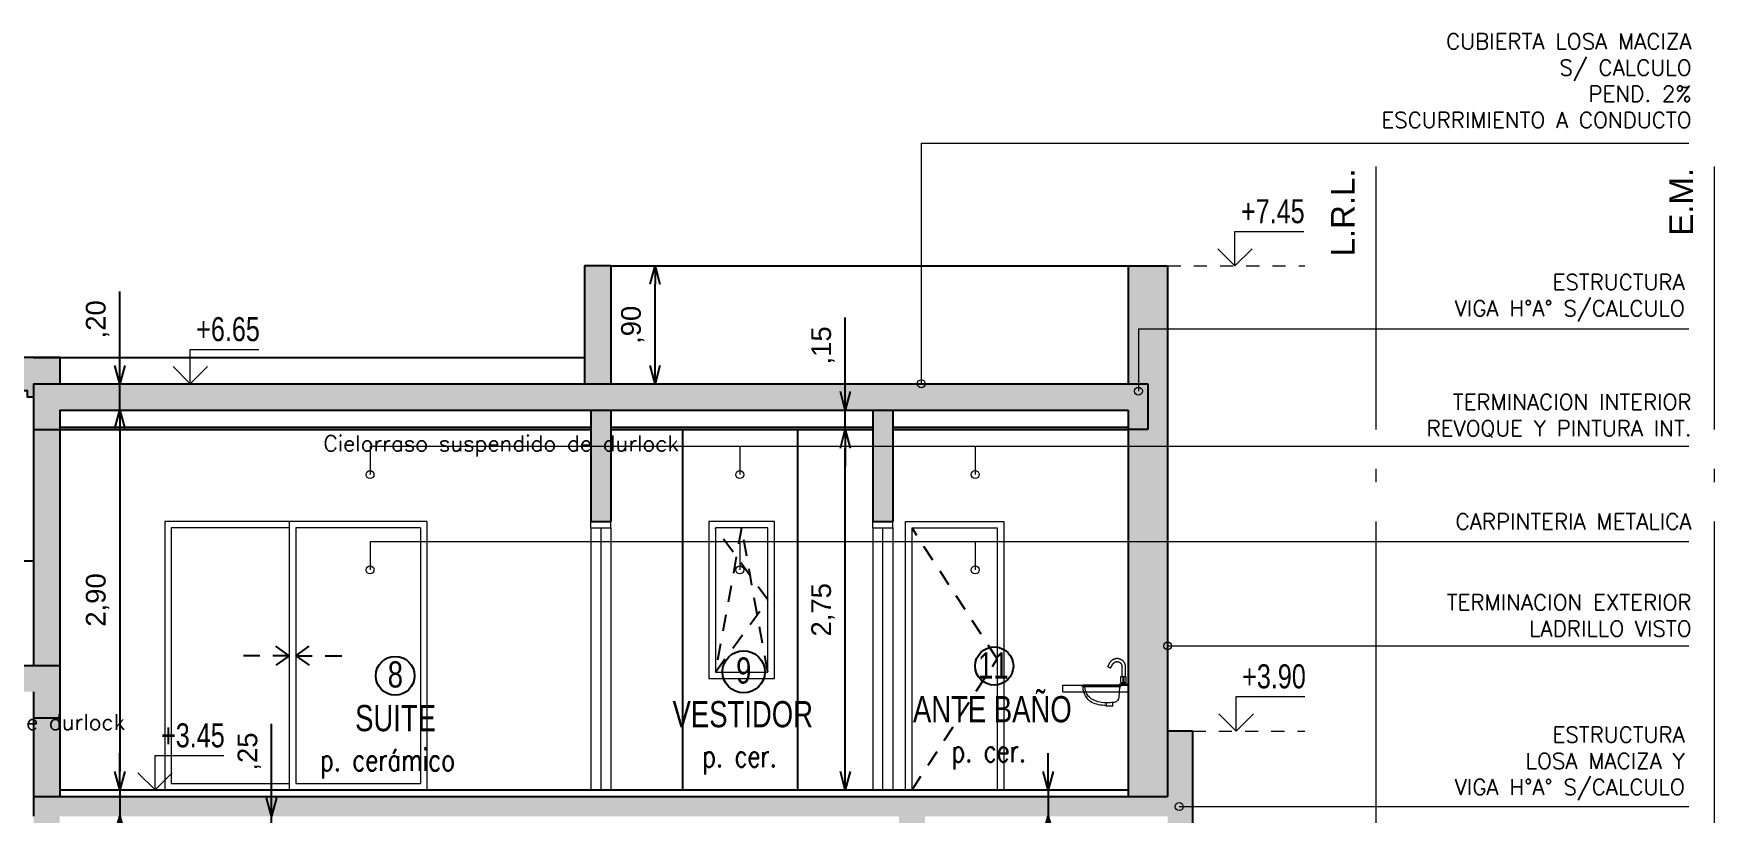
# Model space of a CAD drawing. Header units: millimetres. Extents: x 299 to 493, y -175 to -78.
# Drawn here: x 335.77 to 348.59, y -116.68 to -110.73 of the extents above; entities that cross this region are included whole.
import ezdxf

# ---------------------------------------------------------------- set-up
doc = ezdxf.new("R2010")
doc.units = ezdxf.units.MM
for name, pattern in [('ACAD_ISO04W100', [30, 24, -3, 0, -3]), ('ACAD_ISO07W100', [3, 0, -3]), ('HIDDEN2', [0.1875, 0.125, -0.0625])]:
    doc.linetypes.add(name, pattern=pattern)
for name, color, linetype, lineweight in [('0-CARPCORTE', 3, 'Continuous', 20), ('0-CARPVISTA', 20, 'Continuous', 15), ('0-COTAS', 11, 'Continuous', 15), ('0-EJES', 240, 'ACAD_ISO04W100', 20), ('0-EQUIPAMIENTO', 2, 'Continuous', 20)]:
    doc.layers.add(name, color=color, linetype=linetype, lineweight=lineweight)
for name, color, linetype in [('0-ESTRUCTURA', 94, 'Continuous'), ('0-FINITO', 253, 'Continuous'), ('0-MUROS', 251, 'Continuous'), ('0-PROYECTO', 10, 'Continuous'), ('0-TEXTO', 4, 'Continuous'), ('0-VISTA 2', 2, 'Continuous')]:
    doc.layers.add(name, color=color, linetype=linetype)
doc.styles.add('Arial', font='arial.ttf', dxfattribs={"height": 0.15})
doc.styles.add('DESLOC', font='arial.ttf', dxfattribs={"width": 0.75})
doc.styles.add('RomanS', font='romans.shx')
doc.styles.get("Standard").update_dxf_attribs({"font": 'arial.ttf'})
doc.dimstyles.new('CotaNº1', dxfattribs={"dimtxt": 0.15, "dimasz": 0.14, "dimexe": 0, "dimexo": 0.5, "dimgap": 0.08, "dimtad": 1, "dimzin": 4, "dimtxsty": 'Arial', "dimblk": 'OPEN30', "dimcen": 0.3, "dimse1": 1, "dimse2": 1, "dimaunit": 1, "dimazin": 0, "dimtfac": 1, "dimtmove": 0, "dimatfit": 2, "dimfxl": 1, "dimarcsym": 0})

# ---------------------------------------------------------------- blocks, each defined once
blk = doc.blocks.new('207-17 VL')
for p, q in [((381.879, 219.878), (381.878, 219.875)), ((381.878, 219.875), (381.878, 219.873)), ((381.878, 219.873), (381.878, 219.871)), ((381.878, 219.871), (381.878, 219.794)), ((381.88, 219.884), (381.879, 219.882)), ((381.879, 219.882), (381.879, 219.88)), ((381.879, 219.88), (381.879, 219.878)), ((381.881, 219.888), (381.88, 219.886)), ((381.88, 219.886), (381.88, 219.884)), ((381.882, 219.892), (381.881, 219.89)), ((381.881, 219.89), (381.881, 219.888)), ((381.883, 219.894), (381.882, 219.892)), ((381.884, 219.896), (381.883, 219.894)), ((381.885, 219.9), (381.884, 219.898)), ((381.884, 219.898), (381.884, 219.896)), ((381.886, 219.902), (381.885, 219.9)), ((381.888, 219.904), (381.886, 219.902)), ((381.889, 219.906), (381.888, 219.904)), ((381.89, 219.907), (381.889, 219.906)), ((381.891, 219.909), (381.89, 219.907)), ((381.893, 219.911), (381.891, 219.909)), ((381.894, 219.912), (381.893, 219.911)), ((381.896, 219.914), (381.894, 219.912)), ((381.897, 219.915), (381.896, 219.914)), ((381.899, 219.917), (381.897, 219.915)), ((381.9, 219.918), (381.899, 219.917)), ((381.902, 219.92), (381.9, 219.918)), ((381.904, 219.921), (381.902, 219.92)), ((381.904, 219.876), (381.903, 219.875)), ((381.903, 219.875), (381.903, 219.874)), ((381.903, 219.874), (381.903, 219.872)), ((381.903, 219.872), (381.903, 219.871)), ((381.903, 219.871), (381.903, 219.794)), ((381.905, 219.922), (381.904, 219.921)), ((381.905, 219.881), (381.904, 219.88)), ((381.904, 219.88), (381.904, 219.879)), ((381.904, 219.879), (381.904, 219.878)), ((381.904, 219.878), (381.904, 219.876)), ((381.907, 219.923), (381.905, 219.922)), ((381.906, 219.885), (381.905, 219.884)), ((381.905, 219.884), (381.905, 219.882)), ((381.905, 219.882), (381.905, 219.881)), ((381.907, 219.887), (381.906, 219.886)), ((381.906, 219.886), (381.906, 219.885)), ((381.909, 219.924), (381.907, 219.923)), ((381.908, 219.888), (381.907, 219.887)), ((381.909, 219.891), (381.908, 219.889)), ((381.908, 219.889), (381.908, 219.888)), ((381.911, 219.925), (381.909, 219.924)), ((381.909, 219.892), (381.909, 219.891)), ((381.911, 219.894), (381.91, 219.893)), ((381.91, 219.893), (381.909, 219.892)), ((381.913, 219.926), (381.911, 219.925)), ((381.912, 219.895), (381.911, 219.894)), ((381.913, 219.896), (381.912, 219.895)), ((381.915, 219.927), (381.913, 219.926)), ((381.914, 219.897), (381.913, 219.896)), ((381.915, 219.898), (381.914, 219.897)), ((381.914, 219.897), (381.914, 219.897)), ((381.917, 219.928), (381.915, 219.927)), ((381.916, 219.899), (381.915, 219.898)), ((381.917, 219.9), (381.916, 219.899)), ((381.919, 219.929), (381.917, 219.928)), ((381.918, 219.901), (381.917, 219.9)), ((381.919, 219.901), (381.918, 219.901)), ((381.921, 219.93), (381.919, 219.929)), ((381.92, 219.902), (381.919, 219.901)), ((381.922, 219.903), (381.92, 219.902)), ((381.923, 219.93), (381.921, 219.93)), ((381.923, 219.903), (381.922, 219.903)), ((381.925, 219.931), (381.923, 219.93)), ((381.924, 219.904), (381.923, 219.903)), ((381.925, 219.905), (381.924, 219.904)), ((381.927, 219.931), (381.925, 219.931)), ((381.926, 219.905), (381.925, 219.905)), ((381.927, 219.905), (381.926, 219.905)), ((381.929, 219.932), (381.927, 219.931)), ((381.928, 219.906), (381.927, 219.905)), ((381.93, 219.906), (381.928, 219.906)), ((381.931, 219.932), (381.929, 219.932)), ((381.931, 219.907), (381.93, 219.906)), ((381.933, 219.932), (381.931, 219.932)), ((381.932, 219.907), (381.931, 219.907)), ((381.933, 219.907), (381.932, 219.907)), ((381.935, 219.933), (381.933, 219.932)), ((381.935, 219.907), (381.933, 219.907)), ((381.938, 219.933), (381.935, 219.933)), ((381.936, 219.907), (381.935, 219.907)), ((381.937, 219.908), (381.936, 219.907)), ((381.938, 219.908), (381.937, 219.908)), ((381.94, 219.933), (381.938, 219.933)), ((381.94, 219.908), (381.938, 219.908)), ((381.942, 219.933), (381.94, 219.933)), ((381.941, 219.908), (381.94, 219.908)), ((381.942, 219.908), (381.941, 219.908)), ((381.944, 219.933), (381.942, 219.933)), ((381.944, 219.907), (381.942, 219.908)), ((381.946, 219.932), (381.944, 219.933)), ((381.945, 219.907), (381.944, 219.907)), ((381.946, 219.907), (381.945, 219.907)), ((381.948, 219.932), (381.946, 219.932)), ((381.947, 219.907), (381.946, 219.907)), ((381.949, 219.907), (381.947, 219.907)), ((381.95, 219.932), (381.948, 219.932)), ((381.95, 219.906), (381.949, 219.907)), ((381.953, 219.931), (381.95, 219.932)), ((381.951, 219.906), (381.95, 219.906)), ((381.952, 219.905), (381.951, 219.906)), ((381.953, 219.905), (381.952, 219.905)), ((381.955, 219.931), (381.953, 219.931)), ((381.955, 219.905), (381.953, 219.905)), ((381.957, 219.93), (381.955, 219.931)), ((381.956, 219.904), (381.955, 219.905)), ((381.957, 219.903), (381.956, 219.904)), ((381.959, 219.93), (381.957, 219.93)), ((381.958, 219.903), (381.957, 219.903)), ((381.959, 219.902), (381.958, 219.903)), ((381.961, 219.929), (381.959, 219.93)), ((381.96, 219.901), (381.959, 219.902)), ((381.961, 219.901), (381.96, 219.901)), ((381.963, 219.928), (381.961, 219.929)), ((381.962, 219.9), (381.961, 219.901)), ((381.963, 219.899), (381.962, 219.9)), ((381.965, 219.927), (381.963, 219.928)), ((381.964, 219.898), (381.963, 219.899)), ((381.965, 219.897), (381.964, 219.898)), ((381.967, 219.926), (381.965, 219.927)), ((381.966, 219.897), (381.965, 219.897)), ((381.967, 219.896), (381.966, 219.897)), ((381.969, 219.926), (381.967, 219.926)), ((381.968, 219.895), (381.967, 219.896)), ((381.969, 219.894), (381.968, 219.895)), ((381.97, 219.924), (381.969, 219.926)), ((381.969, 219.893), (381.969, 219.894)), ((381.97, 219.892), (381.969, 219.893)), ((381.972, 219.923), (381.97, 219.924)), ((381.971, 219.891), (381.97, 219.892)), ((381.971, 219.889), (381.971, 219.891)), ((381.972, 219.888), (381.971, 219.889)), ((381.974, 219.922), (381.972, 219.923)), ((381.989, 219.857), (381.972, 219.888)), ((381.976, 219.921), (381.974, 219.922)), ((381.978, 219.92), (381.976, 219.921)), ((381.979, 219.918), (381.978, 219.92)), ((381.981, 219.917), (381.979, 219.918)), ((381.982, 219.915), (381.981, 219.917)), ((381.984, 219.914), (381.982, 219.915)), ((381.985, 219.912), (381.984, 219.914)), ((381.987, 219.911), (381.985, 219.912)), ((381.988, 219.909), (381.987, 219.911)), ((381.989, 219.907), (381.988, 219.909)), ((381.991, 219.906), (381.989, 219.907)), ((381.992, 219.904), (381.991, 219.906)), ((381.993, 219.902), (381.992, 219.904)), ((381.994, 219.9), (381.993, 219.902)), ((382.011, 219.868), (381.994, 219.9)), ((382, 219.862), (382.011, 219.868)), ((381.863, 219.737), (381.863, 219.737)), ((381.863, 219.737), (381.863, 219.728)), ((381.864, 219.737), (381.863, 219.737)), ((381.863, 219.737), (381.863, 219.737)), ((381.863, 219.737), (381.863, 219.737)), ((381.863, 219.737), (381.863, 219.737)), ((381.863, 219.737), (381.863, 219.737)), ((381.863, 219.737), (381.863, 219.737)), ((381.863, 219.737), (381.863, 219.737)), ((381.863, 219.737), (381.863, 219.737)), ((381.863, 219.737), (381.863, 219.737)), ((381.863, 219.737), (381.863, 219.737)), ((381.863, 219.737), (381.863, 219.737)), ((381.863, 219.737), (381.863, 219.737)), ((381.863, 219.737), (381.863, 219.737)), ((381.863, 219.737), (381.863, 219.737)), ((381.863, 219.737), (381.863, 219.737)), ((381.863, 219.737), (381.863, 219.737)), ((381.863, 219.737), (381.863, 219.737)), ((381.863, 219.737), (381.863, 219.737)), ((381.863, 219.737), (381.863, 219.737)), ((381.863, 219.737), (381.863, 219.737)), ((381.863, 219.737), (381.863, 219.737)), ((381.863, 219.737), (381.863, 219.737)), ((381.863, 219.737), (381.863, 219.737)), ((381.863, 219.737), (381.863, 219.737)), ((381.863, 219.737), (381.863, 219.728)), ((381.863, 219.737), (381.863, 219.737)), ((381.891, 219.737), (381.863, 219.737)), ((381.864, 219.737), (381.864, 219.737)), ((381.864, 219.737), (381.864, 219.737)), ((381.864, 219.737), (381.864, 219.737)), ((381.864, 219.737), (381.864, 219.737)), ((381.864, 219.737), (381.864, 219.737)), ((381.864, 219.737), (381.864, 219.737)), ((381.864, 219.737), (381.864, 219.737)), ((381.864, 219.737), (381.864, 219.737)), ((381.864, 219.737), (381.864, 219.737)), ((381.864, 219.737), (381.864, 219.737)), ((381.864, 219.737), (381.864, 219.737)), ((381.864, 219.737), (381.864, 219.737)), ((381.864, 219.737), (381.864, 219.737)), ((381.864, 219.737), (381.864, 219.737)), ((381.864, 219.737), (381.864, 219.737)), ((381.864, 219.737), (381.864, 219.737)), ((381.864, 219.737), (381.864, 219.737)), ((381.864, 219.737), (381.864, 219.737)), ((381.864, 219.737), (381.864, 219.737)), ((381.864, 219.737), (381.864, 219.737)), ((381.864, 219.737), (381.864, 219.737)), ((381.891, 219.737), (381.864, 219.737)), ((381.872, 219.794), (381.872, 219.794)), ((381.872, 219.794), (381.872, 219.794)), ((381.872, 219.794), (381.872, 219.794)), ((381.872, 219.794), (381.872, 219.794)), ((381.872, 219.794), (381.872, 219.794)), ((381.872, 219.794), (381.872, 219.794)), ((381.872, 219.794), (381.872, 219.794)), ((381.872, 219.794), (381.872, 219.794)), ((381.872, 219.794), (381.872, 219.794)), ((381.872, 219.794), (381.872, 219.794)), ((381.872, 219.794), (381.872, 219.794)), ((381.872, 219.794), (381.872, 219.794)), ((381.872, 219.794), (381.872, 219.794)), ((381.872, 219.794), (381.872, 219.794)), ((381.872, 219.794), (381.872, 219.794)), ((381.872, 219.794), (381.872, 219.794)), ((381.872, 219.794), (381.872, 219.794)), ((381.872, 219.794), (381.872, 219.794)), ((381.872, 219.794), (381.872, 219.794)), ((381.872, 219.794), (381.872, 219.794)), ((381.872, 219.794), (381.872, 219.794)), ((381.872, 219.794), (381.872, 219.794)), ((381.872, 219.794), (381.872, 219.794)), ((381.872, 219.794), (381.872, 219.794)), ((381.872, 219.794), (381.872, 219.794)), ((381.872, 219.794), (381.872, 219.794)), ((381.872, 219.794), (381.872, 219.794)), ((381.872, 219.794), (381.872, 219.794)), ((381.872, 219.794), (381.872, 219.794)), ((381.872, 219.794), (381.872, 219.794)), ((381.872, 219.794), (381.872, 219.794)), ((381.872, 219.794), (381.872, 219.794)), ((381.872, 219.794), (381.872, 219.794)), ((381.872, 219.794), (381.872, 219.794)), ((381.872, 219.794), (381.872, 219.794)), ((381.872, 219.794), (381.872, 219.794)), ((381.872, 219.794), (381.872, 219.794)), ((381.872, 219.794), (381.872, 219.794)), ((381.872, 219.794), (381.872, 219.794)), ((381.872, 219.794), (381.872, 219.793)), ((381.891, 219.794), (381.872, 219.794)), ((381.872, 219.793), (381.872, 219.748)), ((381.872, 219.793), (381.872, 219.793)), ((381.872, 219.793), (381.872, 219.793)), ((381.872, 219.793), (381.872, 219.793)), ((381.872, 219.793), (381.872, 219.793)), ((381.872, 219.793), (381.872, 219.793)), ((381.891, 219.793), (381.872, 219.793)), ((381.888, 219.748), (381.872, 219.748)), ((381.876, 219.748), (381.876, 219.738)), ((381.876, 219.738), (381.876, 219.738)), ((381.876, 219.738), (381.876, 219.738)), ((381.876, 219.738), (381.876, 219.738)), ((381.876, 219.738), (381.876, 219.738)), ((381.876, 219.738), (381.876, 219.738)), ((381.876, 219.738), (381.876, 219.738)), ((381.876, 219.738), (381.876, 219.738)), ((381.876, 219.738), (381.876, 219.738)), ((381.876, 219.738), (381.876, 219.738)), ((381.876, 219.738), (381.876, 219.738)), ((381.876, 219.738), (381.876, 219.738)), ((381.876, 219.738), (381.876, 219.738)), ((381.876, 219.738), (381.876, 219.738)), ((381.876, 219.738), (381.876, 219.738)), ((381.876, 219.738), (381.876, 219.738)), ((381.876, 219.738), (381.876, 219.738)), ((381.876, 219.738), (381.876, 219.738)), ((381.876, 219.738), (381.876, 219.738)), ((381.876, 219.738), (381.876, 219.738)), ((381.876, 219.738), (381.876, 219.738)), ((381.876, 219.738), (381.876, 219.738)), ((381.876, 219.738), (381.876, 219.738)), ((381.876, 219.738), (381.876, 219.738)), ((381.876, 219.738), (381.876, 219.738)), ((381.876, 219.738), (381.876, 219.738)), ((381.876, 219.738), (381.876, 219.738)), ((381.876, 219.738), (381.876, 219.738)), ((381.876, 219.738), (381.876, 219.738)), ((381.876, 219.738), (381.876, 219.737)), ((381.876, 219.738), (381.891, 219.738)), ((381.876, 219.737), (381.876, 219.737)), ((381.876, 219.737), (381.876, 219.737)), ((381.876, 219.737), (381.876, 219.737)), ((381.876, 219.737), (381.876, 219.737)), ((381.876, 219.737), (381.876, 219.737)), ((381.876, 219.737), (381.876, 219.737)), ((381.876, 219.737), (381.876, 219.737)), ((381.876, 219.737), (381.876, 219.737)), ((381.876, 219.737), (381.876, 219.737)), ((381.876, 219.737), (381.876, 219.737)), ((381.876, 219.737), (381.876, 219.737)), ((381.876, 219.737), (381.876, 219.737)), ((381.876, 219.737), (381.876, 219.737)), ((381.876, 219.737), (381.876, 219.737)), ((381.876, 219.737), (381.876, 219.737)), ((381.889, 219.792), (381.888, 219.792)), ((381.888, 219.792), (381.888, 219.748)), ((381.889, 219.748), (381.888, 219.748)), ((381.889, 219.748), (381.889, 219.792)), ((381.889, 219.748), (381.889, 219.792)), ((381.889, 219.792), (381.889, 219.792)), ((381.892, 219.792), (381.889, 219.792)), ((381.889, 219.748), (381.889, 219.748)), ((381.892, 219.748), (381.889, 219.748)), ((381.909, 219.794), (381.891, 219.794)), ((381.91, 219.793), (381.891, 219.793)), ((381.891, 219.738), (381.905, 219.738)), ((381.918, 219.737), (381.891, 219.737)), ((381.918, 219.737), (381.891, 219.737)), ((381.892, 219.792), (381.893, 219.792)), ((381.892, 219.748), (381.892, 219.792)), ((381.893, 219.748), (381.892, 219.748)), ((381.893, 219.748), (381.893, 219.792)), ((381.894, 219.792), (381.893, 219.792)), ((381.894, 219.748), (381.893, 219.748)), ((381.894, 219.748), (381.894, 219.792)), ((381.91, 219.748), (381.894, 219.748)), ((381.905, 219.738), (381.905, 219.748)), ((381.906, 219.738), (381.905, 219.738)), ((381.905, 219.738), (381.905, 219.738)), ((381.905, 219.738), (381.905, 219.738)), ((381.905, 219.738), (381.905, 219.738)), ((381.905, 219.738), (381.905, 219.738)), ((381.905, 219.738), (381.905, 219.738)), ((381.905, 219.738), (381.905, 219.738)), ((381.905, 219.738), (381.905, 219.738)), ((381.905, 219.738), (381.905, 219.738)), ((381.905, 219.738), (381.905, 219.738)), ((381.905, 219.738), (381.905, 219.738)), ((381.905, 219.738), (381.905, 219.738)), ((381.905, 219.738), (381.905, 219.738)), ((381.905, 219.738), (381.905, 219.738)), ((381.905, 219.738), (381.905, 219.738)), ((381.905, 219.738), (381.905, 219.738)), ((381.905, 219.738), (381.905, 219.738)), ((381.906, 219.737), (381.906, 219.738)), ((381.906, 219.738), (381.906, 219.738)), ((381.906, 219.738), (381.906, 219.738)), ((381.906, 219.738), (381.906, 219.738)), ((381.906, 219.738), (381.906, 219.738)), ((381.906, 219.738), (381.906, 219.738)), ((381.906, 219.738), (381.906, 219.738)), ((381.906, 219.738), (381.906, 219.738)), ((381.906, 219.738), (381.906, 219.738)), ((381.906, 219.738), (381.906, 219.738)), ((381.906, 219.738), (381.906, 219.738)), ((381.906, 219.738), (381.906, 219.738)), ((381.906, 219.737), (381.906, 219.737)), ((381.906, 219.737), (381.906, 219.737)), ((381.906, 219.737), (381.906, 219.737)), ((381.906, 219.737), (381.906, 219.737)), ((381.906, 219.737), (381.906, 219.737)), ((381.906, 219.737), (381.906, 219.737)), ((381.906, 219.737), (381.906, 219.737)), ((381.906, 219.737), (381.906, 219.737)), ((381.906, 219.737), (381.906, 219.737)), ((381.906, 219.737), (381.906, 219.737)), ((381.906, 219.737), (381.906, 219.737)), ((381.906, 219.737), (381.906, 219.737)), ((381.906, 219.737), (381.906, 219.737)), ((381.906, 219.737), (381.906, 219.737)), ((381.906, 219.737), (381.906, 219.737)), ((381.91, 219.794), (381.909, 219.794)), ((381.909, 219.794), (381.909, 219.794)), ((381.909, 219.794), (381.909, 219.794)), ((381.909, 219.794), (381.909, 219.794)), ((381.909, 219.794), (381.909, 219.794)), ((381.909, 219.794), (381.909, 219.794)), ((381.909, 219.794), (381.909, 219.794)), ((381.909, 219.794), (381.909, 219.794)), ((381.909, 219.794), (381.909, 219.794)), ((381.909, 219.794), (381.909, 219.794)), ((381.909, 219.794), (381.909, 219.794)), ((381.909, 219.794), (381.909, 219.794)), ((381.909, 219.794), (381.909, 219.794)), ((381.909, 219.794), (381.909, 219.794)), ((381.909, 219.794), (381.909, 219.794)), ((381.91, 219.793), (381.91, 219.794)), ((381.91, 219.794), (381.91, 219.794)), ((381.91, 219.794), (381.91, 219.794)), ((381.91, 219.794), (381.91, 219.794)), ((381.91, 219.794), (381.91, 219.794)), ((381.91, 219.794), (381.91, 219.794)), ((381.91, 219.794), (381.91, 219.794)), ((381.91, 219.794), (381.91, 219.794)), ((381.91, 219.794), (381.91, 219.794)), ((381.91, 219.794), (381.91, 219.794)), ((381.91, 219.794), (381.91, 219.794)), ((381.91, 219.794), (381.91, 219.794)), ((381.91, 219.794), (381.91, 219.794)), ((381.91, 219.794), (381.91, 219.794)), ((381.91, 219.794), (381.91, 219.794)), ((381.91, 219.794), (381.91, 219.794)), ((381.91, 219.794), (381.91, 219.794)), ((381.91, 219.794), (381.91, 219.794)), ((381.91, 219.794), (381.91, 219.794)), ((381.91, 219.794), (381.91, 219.794)), ((381.91, 219.794), (381.91, 219.794)), ((381.91, 219.794), (381.91, 219.794)), ((381.91, 219.794), (381.91, 219.794)), ((381.91, 219.794), (381.91, 219.794)), ((381.91, 219.794), (381.91, 219.794)), ((381.91, 219.748), (381.91, 219.793)), ((381.91, 219.793), (381.91, 219.793)), ((381.91, 219.793), (381.91, 219.793)), ((381.91, 219.793), (381.91, 219.793)), ((381.91, 219.793), (381.91, 219.793)), ((381.91, 219.793), (381.91, 219.793)), ((381.918, 219.728), (381.918, 219.737)), ((381.918, 219.737), (381.918, 219.737)), ((381.918, 219.728), (381.918, 219.737)), ((381.918, 219.737), (381.918, 219.737)), ((381.918, 219.737), (381.918, 219.737)), ((381.918, 219.737), (381.918, 219.737)), ((381.918, 219.737), (381.918, 219.737)), ((381.918, 219.737), (381.918, 219.737)), ((381.918, 219.737), (381.918, 219.737)), ((381.918, 219.737), (381.918, 219.737)), ((381.918, 219.737), (381.918, 219.737)), ((381.918, 219.737), (381.918, 219.737)), ((381.918, 219.737), (381.918, 219.737)), ((381.918, 219.737), (381.918, 219.737)), ((381.918, 219.737), (381.918, 219.737)), ((381.918, 219.737), (381.918, 219.737)), ((381.918, 219.737), (381.918, 219.737)), ((381.918, 219.737), (381.918, 219.737)), ((381.918, 219.737), (381.918, 219.737)), ((381.918, 219.737), (381.918, 219.737)), ((381.918, 219.737), (381.918, 219.737)), ((381.918, 219.737), (381.918, 219.737)), ((381.918, 219.737), (381.918, 219.737)), ((381.918, 219.737), (381.918, 219.737)), ((381.918, 219.737), (381.918, 219.737)), ((381.918, 219.737), (381.918, 219.737)), ((381.918, 219.737), (381.918, 219.737)), ((381.918, 219.737), (381.918, 219.737)), ((381.918, 219.737), (381.918, 219.737)), ((381.918, 219.737), (381.918, 219.737)), ((381.918, 219.737), (381.918, 219.737)), ((381.918, 219.737), (381.918, 219.737)), ((381.918, 219.737), (381.918, 219.737)), ((381.918, 219.737), (381.918, 219.737)), ((381.918, 219.737), (381.918, 219.737)), ((381.918, 219.737), (381.918, 219.737)), ((381.918, 219.737), (381.918, 219.737)), ((381.918, 219.737), (381.918, 219.737)), ((381.918, 219.737), (381.918, 219.737)), ((381.918, 219.737), (381.918, 219.737)), ((381.918, 219.737), (381.918, 219.737)), ((381.918, 219.737), (381.918, 219.737)), ((381.918, 219.737), (381.918, 219.737)), ((381.918, 219.737), (381.918, 219.737)), ((381.918, 219.737), (381.918, 219.737)), ((381.918, 219.737), (381.918, 219.737)), ((381.918, 219.737), (381.918, 219.737)), ((381.918, 219.737), (381.918, 219.737)), ((381.918, 219.737), (381.918, 219.737)), ((381.989, 219.857), (382, 219.862)), ((381.863, 219.728), (381.891, 219.728)), ((381.891, 219.728), (381.918, 219.728))]:
    blk.add_line(p, q)
blk = doc.blocks.new('VL')
for p, q in [((4873.91, 2083.881), (4873.91, 2083.892)), ((4873.911, 2083.88), (4873.919, 2083.88)), ((4873.913, 2083.895), (4874.242, 2083.895)), ((4873.919, 2083.88), (4874.243, 2083.88)), ((4873.922, 2083.878), (4873.927, 2083.79)), ((4874.243, 2083.88), (4874.244, 2083.88)), ((4874.245, 2083.881), (4874.245, 2083.892)), ((4873.978, 2083.711), (4873.978, 2083.739)), ((4873.979, 2083.71), (4874.037, 2083.71)), ((4874.038, 2083.738), (4874.038, 2083.717)), ((4874.038, 2083.711), (4874.038, 2083.711))]:
    blk.add_line(p, q)
for centre, radius, start, end in [((4873.913, 2083.892), 0.003, 90, 180), ((4873.911, 2083.881), 0.001, 180, 270), ((4873.919, 2083.877), 0.003, 2.8398, 90), ((4874.097, 2083.88), 0.127, 295.5064, 0), ((4874.081, 2083.88), 0.159, 300.6915, 358.9371), ((4874.243, 2083.877), 0.003, 90, 178.9371), ((4874.242, 2083.892), 0.003, 0, 90), ((4874.244, 2083.881), 0.001, 270, 0), ((4873.976, 2083.793), 0.05, 182.8398, 259.1415), ((4874.004, 2083.935), 0.194, 259.1415, 261.6651), ((4873.975, 2083.739), 0.003, 0, 81.6651), ((4874.004, 2083.935), 0.194, 261.6651, 269.0238), ((4873.979, 2083.711), 0.001, 180, 270), ((4874.01, 2083.966), 0.226, 267.5619, 272.0185), ((4874.02, 2084.579), 0.839, 269.8395, 272.6151), ((4874.037, 2083.711), 0.001, 270, 0), ((4874.043, 2083.711), 0.005, 90.9641, 180), ((4874.038, 2084.008), 0.292, 270.9641, 295.177), ((4874.038, 2084.008), 0.268, 274.3859, 295.177)]:
    blk.add_arc(centre, radius, start, end)
blk = doc.blocks.new('nivel vista')
for p in [(26282.2656, 31333.5141), (26282.4656, 31333.5141)]:
    blk.add_line(p, (26282.3656, 31333.4141))
blk.add_lwpolyline([(26282.3656, 31333.4141), (26282.3656, 31333.6141), (26282.7656, 31333.6141)])
blk = doc.blocks.new('_Open30')
at = {"color": 0, "linetype": 'ByBlock', "lineweight": -2}
for p, q in [((-1, 0.268), (0, 0)), ((0, 0), (-1, -0.268)), ((0, 0), (-1, 0))]:
    blk.add_line(p, q, dxfattribs=at)
blk = doc.blocks.new('*D331')
at = {"layer": '0-COTAS', "color": 0, "lineweight": -2, "transparency": 16777216}
for p, q in [((336.425, -113.258), (336.425, -112.694)), ((336.425, -113.598), (336.425, -113.398)), ((336.425, -113.738), (336.425, -113.878))]:
    blk.add_line(p, q, dxfattribs=at)
at = {"layer": 'Defpoints', "color": 0, "transparency": 16777216}
for p in [(335.967, -113.398), (336.425, -113.398), (335.967, -113.598)]:
    blk.add_point(p, dxfattribs=at)
at = {"layer": '0-COTAS', "color": 0, "lineweight": -2, "transparency": 16777216, "xscale": 0.14, "yscale": 0.14, "zscale": 0.14}
for p, rotation in [((336.425, -113.398), 270), ((336.425, -113.598), 90)]:
    blk.add_blockref('_Open30', p, dxfattribs=dict(at, rotation=rotation))
at = {"layer": '0-COTAS', "color": 0, "transparency": 16777216, "insert": (336.255, -112.906), "char_height": 0.15, "attachment_point": 5, "rotation": 90, "style": 'Arial'}
blk.add_mtext(',20', dxfattribs=at)
blk = doc.blocks.new('*D332')
at = {"layer": '0-COTAS', "color": 0, "lineweight": -2, "transparency": 16777216}
blk.add_line((336.425, -113.738), (336.425, -116.358), dxfattribs=at)
at = {"layer": 'Defpoints', "color": 0, "transparency": 16777216}
for p in [(335.967, -113.598), (335.967, -116.498), (336.425, -116.498)]:
    blk.add_point(p, dxfattribs=at)
at = {"layer": '0-COTAS', "color": 0, "lineweight": -2, "transparency": 16777216, "xscale": 0.14, "yscale": 0.14, "zscale": 0.14}
for p, rotation in [((336.425, -113.598), 90), ((336.425, -116.498), 270)]:
    blk.add_blockref('_Open30', p, dxfattribs=dict(at, rotation=rotation))
at = {"layer": '0-COTAS', "color": 0, "transparency": 16777216, "insert": (336.255, -115.048), "char_height": 0.15, "attachment_point": 5, "rotation": 90, "style": 'Arial'}
blk.add_mtext('2,90', dxfattribs=at)
blk = doc.blocks.new('*D333')
at = {"layer": '0-COTAS', "color": 0, "lineweight": -2, "transparency": 16777216}
for p, q in [((336.425, -116.358), (336.425, -116.218)), ((336.425, -116.498), (336.425, -116.698)), ((336.425, -116.838), (336.425, -117.402))]:
    blk.add_line(p, q, dxfattribs=at)
at = {"layer": 'Defpoints', "color": 0, "transparency": 16777216}
for p in [(335.967, -116.498), (335.967, -116.698), (336.425, -116.698)]:
    blk.add_point(p, dxfattribs=at)
at = {"layer": '0-COTAS', "color": 0, "lineweight": -2, "transparency": 16777216, "xscale": 0.14, "yscale": 0.14, "zscale": 0.14}
for p, rotation in [((336.425, -116.498), 270), ((336.425, -116.698), 90)]:
    blk.add_blockref('_Open30', p, dxfattribs=dict(at, rotation=rotation))
at = {"layer": '0-COTAS', "color": 0, "transparency": 16777216, "insert": (336.255, -117.19), "char_height": 0.15, "attachment_point": 5, "rotation": 90, "style": 'Arial'}
blk.add_mtext(',20', dxfattribs=at)
blk = doc.blocks.new('*D192')
at = {"layer": '0-COTAS', "color": 0, "lineweight": -2, "transparency": 16777216}
for p, q in [((343.506, -116.358), (343.506, -116.218)), ((343.506, -116.498), (343.506, -116.698)), ((343.506, -116.838), (343.506, -117.402))]:
    blk.add_line(p, q, dxfattribs=at)
at = {"layer": 'Defpoints', "color": 0, "transparency": 16777216}
for p in [(343.081, -116.498), (343.081, -116.698), (343.506, -116.698)]:
    blk.add_point(p, dxfattribs=at)
at = {"layer": '0-COTAS', "color": 0, "lineweight": -2, "transparency": 16777216, "xscale": 0.14, "yscale": 0.14, "zscale": 0.14}
for p, rotation in [((343.506, -116.498), 270), ((343.506, -116.698), 90)]:
    blk.add_blockref('_Open30', p, dxfattribs=dict(at, rotation=rotation))
at = {"layer": '0-COTAS', "color": 0, "transparency": 16777216, "insert": (343.336, -117.19), "char_height": 0.15, "attachment_point": 5, "rotation": 90, "style": 'Arial'}
blk.add_mtext(',20', dxfattribs=at)
blk = doc.blocks.new('*D374')
at = {"layer": '0-COTAS', "color": 0, "lineweight": -2, "transparency": 16777216}
blk.add_line((340.507, -113.258), (340.507, -112.638), dxfattribs=at)
at = {"layer": 'Defpoints', "color": 0, "transparency": 16777216}
for p in [(340.17, -112.498), (340.507, -112.498), (340.17, -113.398)]:
    blk.add_point(p, dxfattribs=at)
at = {"layer": '0-COTAS', "color": 0, "lineweight": -2, "transparency": 16777216, "xscale": 0.14, "yscale": 0.14, "zscale": 0.14}
for p, rotation in [((340.507, -112.498), 90), ((340.507, -113.398), 270)]:
    blk.add_blockref('_Open30', p, dxfattribs=dict(at, rotation=rotation))
at = {"layer": '0-COTAS', "color": 0, "transparency": 16777216, "insert": (340.337, -112.948), "char_height": 0.15, "attachment_point": 5, "rotation": 90, "style": 'Arial'}
blk.add_mtext(',90', dxfattribs=at)
blk = doc.blocks.new('*D211')
at = {"layer": '0-COTAS', "color": 0, "lineweight": -2, "transparency": 16777216}
blk.add_line((341.958, -116.358), (341.958, -113.888), dxfattribs=at)
at = {"layer": 'Defpoints', "color": 0, "transparency": 16777216}
for p in [(341.958, -113.748), (342.49, -113.748), (342.49, -116.498)]:
    blk.add_point(p, dxfattribs=at)
at = {"layer": '0-COTAS', "color": 0, "lineweight": -2, "transparency": 16777216, "xscale": 0.14, "yscale": 0.14, "zscale": 0.14}
for p, rotation in [((341.958, -113.748), 90), ((341.958, -116.498), 270)]:
    blk.add_blockref('_Open30', p, dxfattribs=dict(at, rotation=rotation))
at = {"layer": '0-COTAS', "color": 0, "transparency": 16777216, "insert": (341.788, -115.123), "char_height": 0.15, "attachment_point": 5, "rotation": 90, "style": 'Arial'}
blk.add_mtext('2,75', dxfattribs=at)
blk = doc.blocks.new('*D212')
at = {"layer": '0-COTAS', "color": 0, "lineweight": -2, "transparency": 16777216}
for p, q in [((341.958, -113.458), (341.958, -112.892)), ((341.958, -113.748), (341.958, -113.598)), ((341.958, -113.888), (341.958, -114.028))]:
    blk.add_line(p, q, dxfattribs=at)
at = {"layer": 'Defpoints', "color": 0, "transparency": 16777216}
for p in [(341.958, -113.598), (341.958, -113.598), (341.958, -113.748)]:
    blk.add_point(p, dxfattribs=at)
at = {"layer": '0-COTAS', "color": 0, "lineweight": -2, "transparency": 16777216, "xscale": 0.14, "yscale": 0.14, "zscale": 0.14}
for p, rotation in [((341.958, -113.598), 270), ((341.958, -113.748), 90)]:
    blk.add_blockref('_Open30', p, dxfattribs=dict(at, rotation=rotation))
at = {"layer": '0-COTAS', "color": 0, "transparency": 16777216, "insert": (341.788, -113.105), "char_height": 0.15, "attachment_point": 5, "rotation": 90, "style": 'Arial'}
blk.add_mtext(',15', dxfattribs=at)
blk = doc.blocks.new('*D215')
at = {"layer": '0-COTAS', "color": 0, "lineweight": -2, "transparency": 16777216}
for p, q in [((337.582, -116.558), (337.582, -115.992)), ((337.582, -116.948), (337.582, -116.698)), ((337.582, -117.088), (337.582, -117.228))]:
    blk.add_line(p, q, dxfattribs=at)
at = {"layer": 'Defpoints', "color": 0, "transparency": 16777216}
for p in [(335.857, -116.698), (337.582, -116.698), (335.967, -116.948)]:
    blk.add_point(p, dxfattribs=at)
at = {"layer": '0-COTAS', "color": 0, "lineweight": -2, "transparency": 16777216, "xscale": 0.14, "yscale": 0.14, "zscale": 0.14}
for p, rotation in [((337.582, -116.698), 270), ((337.582, -116.948), 90)]:
    blk.add_blockref('_Open30', p, dxfattribs=dict(at, rotation=rotation))
at = {"layer": '0-COTAS', "color": 0, "transparency": 16777216, "insert": (337.412, -116.205), "char_height": 0.15, "attachment_point": 5, "rotation": 90, "style": 'Arial'}
blk.add_mtext(',25', dxfattribs=at)

msp = doc.modelspace()

# ---------------------------------------------------------------- hatches: boundary and pattern name
at = {"layer": '0-ESTRUCTURA', "ltscale": 0.025}
h = msp.add_hatch(color=256, dxfattribs=at)
h.dxf.hatch_style = 1
h.paths.add_polyline_path([(335.767, -113.398), (335.767, -113.748), (335.967, -113.748), (335.967, -113.598), (344.117, -113.598), (344.117, -113.748), (344.267, -113.748), (344.267, -113.398)])
h.paths.add_polyline_path([(335.767, -115.748), (335.767, -115.948), (335.967, -115.948), (335.967, -115.548), (331.217, -115.548), (331.217, -116.048), (331.367, -116.048), (331.367, -115.748)])
h.paths.add_polyline_path([(344.417, -116.698), (344.417, -116.948), (344.607, -116.948), (344.607, -116.048), (344.417, -116.048), (344.417, -116.548), (335.767, -116.548), (335.767, -116.698), (335.767, -116.948), (335.967, -116.948), (335.967, -116.698)])
h.paths.add_polyline_path([(342.567, -119.948), (342.567, -119.798), (331.367, -119.798), (331.367, -119.948)])
at = {"layer": '0-PROYECTO'}
h = msp.add_hatch(color=256, dxfattribs=at)
h.dxf.hatch_style = 1
h.paths.add_polyline_path([(331.067, -117.698), (331.367, -117.698), (331.367, -116.048), (331.217, -116.048), (331.217, -115.548), (331.367, -115.548), (331.367, -114.748), (331.067, -114.748), (330.867, -114.748), (330.867, -114.798), (330.917, -114.798), (330.917, -114.848), (330.967, -114.848), (330.967, -114.998), (331.017, -114.998), (331.017, -115.048), (331.067, -115.048)])
h.paths.add_polyline_path([(335.567, -113.198), (335.567, -113.248), (335.617, -113.248), (335.617, -113.298), (335.667, -113.298), (335.667, -113.448), (335.717, -113.448), (335.717, -113.498), (335.767, -113.498), (335.767, -113.398), (335.967, -113.398), (335.967, -113.198)])
h.paths.add_polyline_path([(335.967, -113.748), (335.767, -113.748), (335.767, -115.548), (335.967, -115.548)])
h.paths.add_polyline_path([(335.967, -115.948), (335.767, -115.948), (335.767, -116.548), (335.967, -116.548)])
h.paths.add_polyline_path([(335.767, -117.698), (335.967, -117.698), (335.967, -116.948), (335.767, -116.948)])
h.paths.add_polyline_path([(340.017, -114.448), (340.17, -114.448), (340.17, -113.598), (340.017, -113.598)])
h.paths.add_polyline_path([(340.17, -113.398), (340.17, -112.498), (339.97, -112.498), (339.97, -113.398)])
h.paths.add_polyline_path([(342.167, -114.448), (342.32, -114.448), (342.32, -113.598), (342.167, -113.598)])
h.paths.add_polyline_path([(344.117, -116.548), (344.417, -116.548), (344.417, -112.498), (344.117, -112.498), (344.117, -113.398), (344.267, -113.398), (344.267, -113.748), (344.117, -113.748)])
h.paths.add_polyline_path([(342.567, -116.698), (342.367, -116.698), (342.367, -118.048), (342.567, -118.048)])
h.paths.add_polyline_path([(342.367, -119.798), (342.567, -119.798), (342.567, -118.648), (342.367, -118.648)])

# ---------------------------------------------------------------- linework, layer by layer
at = {"layer": '0-CARPCORTE'}
for p, q in [((340.017, -114.498, 0.041), (340.017, -116.498, 0.041)), ((340.093, -114.498, 0.041), (340.093, -116.498, 0.041)), ((340.17, -114.498, 0.041), (340.17, -116.498, 0.041)), ((342.167, -114.498, 0.041), (342.167, -116.498, 0.041)), ((342.243, -114.498, 0.041), (342.243, -116.498, 0.041)), ((342.32, -114.498, 0.041), (342.32, -116.498, 0.041))]:
    msp.add_line(p, q, dxfattribs=at)
at = {"layer": '0-CARPVISTA'}
for p, q in [((336.767, -114.448, 0.041), (336.767, -116.498, 0.041)), ((338.767, -114.448, 0.041), (336.767, -114.448, 0.041)), ((337.717, -114.448, 0.041), (337.717, -116.498, 0.041)), ((338.767, -114.448, 0.041), (338.767, -116.498, 0.041)), ((340.017, -114.498, 0.041), (340.017, -114.448, 0.041)), ((340.17, -114.498, 0.041), (340.17, -114.448, 0.041)), ((342.167, -114.498, 0.041), (342.167, -114.448, 0.041)), ((342.32, -114.498, 0.041), (342.32, -114.448, 0.041)), ((336.817, -114.498, 0.041), (336.817, -116.448, 0.041)), ((337.717, -114.498, 0.041), (336.817, -114.498, 0.041)), ((338.717, -114.498, 0.041), (337.767, -114.498, 0.041)), ((337.767, -114.498, 0.041), (337.767, -116.448, 0.041)), ((338.717, -114.498, 0.041), (338.717, -116.448, 0.041)), ((340.017, -114.498, 0.041), (340.17, -114.498, 0.041)), ((342.167, -114.498, 0.041), (342.32, -114.498, 0.041)), ((336.817, -116.448, 0.041), (337.717, -116.448, 0.041)), ((337.767, -116.448, 0.041), (338.717, -116.448, 0.041))]:
    msp.add_line(p, q, dxfattribs=at)
at = {"layer": '0-CARPVISTA', "elevation": 0.041}
for points in [[(340.917, -114.448), (340.917, -115.648), (341.417, -115.648), (341.417, -114.448)], [(340.967, -114.498), (340.967, -115.598), (341.367, -115.598), (341.367, -114.498)]]:
    msp.add_lwpolyline(points, close=True, dxfattribs=at)
for points in [[(342.417, -116.498), (342.417, -114.448), (343.167, -114.448), (343.167, -116.498)], [(342.467, -116.498), (342.467, -114.498), (343.117, -114.498), (343.117, -116.498)]]:
    msp.add_lwpolyline(points, dxfattribs=at)
at = {"layer": '0-COTAS'}
for p, q in [((342.538, -111.562, 0.041), (348.391, -111.562, 0.041)), ((342.538, -111.562, 0.041), (342.538, -113.398, 0.041)), ((344.194, -112.978, 0.041), (348.391, -112.978, 0.041)), ((344.194, -112.978, 0.041), (344.194, -113.454, 0.041)), ((338.333, -113.875, 0.041), (348.391, -113.875, 0.041)), ((338.333, -113.875, 0.041), (338.333, -114.091, 0.041)), ((341.153, -113.875, 0.041), (341.153, -114.091, 0.041)), ((342.949, -113.875, 0.041), (342.949, -114.091, 0.041)), ((338.333, -114.602, 0.041), (348.391, -114.602, 0.041)), ((338.333, -114.602, 0.041), (338.333, -114.818, 0.041)), ((341.153, -114.602, 0.041), (341.153, -114.818, 0.041)), ((342.949, -114.602, 0.041), (342.949, -114.818, 0.041)), ((344.417, -115.398, 0.041), (348.391, -115.398, 0.041)), ((344.505, -116.625, 0.041), (348.391, -116.625, 0.041))]:
    msp.add_line(p, q, dxfattribs=at)
at = {"layer": '0-COTAS', "linetype": 'ACAD_ISO07W100', "ltscale": 0.02}
for p, q in [((344.417, -112.498, 0.041), (345.464, -112.498, 0.041)), ((344.607, -116.048, 0.041), (345.464, -116.048, 0.041))]:
    msp.add_line(p, q, dxfattribs=at)
at = {"layer": '0-COTAS'}
for centre in [(342.538, -113.398, 0.041), (344.194, -113.454, 0.041), (338.333, -114.091, 0.041), (341.153, -114.091, 0.041), (342.949, -114.091, 0.041), (338.333, -114.818, 0.041), (341.153, -114.818, 0.041), (342.949, -114.818, 0.041), (344.417, -115.398, 0.041), (344.505, -116.625, 0.041)]:
    msp.add_circle(centre, 0.0303, dxfattribs=at)
at = {"layer": '0-EJES', "ltscale": 0.1}
for p, q in [((346.007, -119.948, 0.041), (346.007, -111.739, 0.041)), ((348.587, -119.948, 0.041), (348.587, -111.739, 0.041))]:
    msp.add_line(p, q, dxfattribs=at)
at = {"layer": '0-EQUIPAMIENTO'}
for p, q in [((343.617, -115.699, 0.041), (344.117, -115.699, 0.041)), ((343.617, -115.749, 0.041), (343.617, -115.699, 0.041)), ((343.617, -115.749, 0.041), (344.117, -115.749, 0.041))]:
    msp.add_line(p, q, dxfattribs=at)
at = {"layer": '0-FINITO', "linetype": 'HIDDEN2'}
for p, q in [((341.367, -115.048, 0.041), (340.967, -114.498, 0.041)), ((341.167, -114.498, 0.041), (340.967, -115.598, 0.041)), ((341.367, -115.598, 0.041), (341.167, -114.498, 0.041)), ((343.117, -115.498, 0.041), (342.467, -114.498, 0.041)), ((340.967, -115.598, 0.041), (341.367, -115.048, 0.041)), ((337.717, -115.473, 0.041), (337.283, -115.473, 0.041)), ((337.717, -115.473, 0.041), (337.592, -115.383, 0.041)), ((337.717, -115.473, 0.041), (337.592, -115.563, 0.041)), ((337.767, -115.473, 0.041), (337.892, -115.383, 0.041)), ((337.767, -115.473, 0.041), (338.201, -115.473, 0.041)), ((337.767, -115.473, 0.041), (337.892, -115.563, 0.041)), ((342.467, -116.498, 0.041), (343.117, -115.498, 0.041))]:
    msp.add_line(p, q, dxfattribs=at)
at = {"layer": '0-MUROS'}
for p, q in [((339.97, -112.498, 0.041), (339.97, -113.398, 0.041)), ((340.17, -112.498, 0.041), (339.97, -112.498, 0.041)), ((340.17, -112.498, 0.041), (340.17, -112.698, 0.041)), ((344.117, -112.498, 0.041), (344.417, -112.498, 0.041)), ((344.117, -112.498, 0.041), (344.117, -112.698, 0.041)), ((344.117, -112.498, 0.041), (344.117, -113.398, 0.041)), ((344.417, -112.498, 0.041), (344.417, -116.548, 0.041)), ((340.17, -112.698, 0.041), (340.17, -113.398, 0.041)), ((335.767, -113.198, 0.041), (335.967, -113.198, 0.041)), ((335.967, -113.198, 0.041), (335.967, -113.398, 0.041)), ((335.767, -113.398, 0.041), (335.767, -115.548, 0.041)), ((335.767, -113.398, 0.041), (344.267, -113.398, 0.041)), ((344.267, -113.398, 0.041), (344.267, -113.748, 0.041)), ((335.967, -113.598, 0.041), (344.117, -113.598, 0.041)), ((335.967, -113.598, 0.041), (335.967, -116.548, 0.041)), ((340.017, -113.598, 0.041), (340.017, -114.448, 0.041)), ((340.17, -113.598, 0.041), (340.17, -114.448, 0.041)), ((342.167, -113.598, 0.041), (342.167, -114.448, 0.041)), ((342.32, -113.598, 0.041), (342.32, -114.448, 0.041)), ((344.117, -113.598, 0.041), (344.117, -116.548, 0.041)), ((335.767, -113.748, 0.041), (335.967, -113.748, 0.041)), ((344.267, -113.748, 0.041), (344.117, -113.748, 0.041)), ((340.017, -114.448, 0.041), (340.17, -114.448, 0.041)), ((342.167, -114.448, 0.041), (342.32, -114.448, 0.041)), ((331.217, -115.548, 0.041), (335.967, -115.548, 0.041)), ((335.767, -115.748, 0.041), (335.767, -116.698, 0.041)), ((335.767, -115.948, 0.041), (335.967, -115.948, 0.041)), ((344.607, -116.048, 0.041), (344.417, -116.048, 0.041)), ((344.607, -116.048, 0.041), (344.607, -116.948, 0.041)), ((335.967, -116.498, 0.041), (344.117, -116.498, 0.041)), ((335.767, -116.548, 0.041), (344.417, -116.548, 0.041))]:
    msp.add_line(p, q, dxfattribs=at)
at = {"layer": '0-MUROS', "elevation": 0.041}
msp.add_lwpolyline([(335.967, -113.198), (335.567, -113.198), (335.567, -113.248), (335.617, -113.248), (335.617, -113.298), (335.667, -113.298), (335.667, -113.448), (335.717, -113.448), (335.717, -113.498), (335.767, -113.498)], dxfattribs=at)
at = {"layer": '0-TEXTO'}
for centre, radius in [((338.525, -115.626, 0.041), 0.148), ((341.183, -115.596, 0.041), 0.161), ((343.094, -115.552, 0.041), 0.146)]:
    msp.add_circle(centre, radius, dxfattribs=at)
at = {"layer": '0-VISTA 2'}
for p, q in [((340.17, -112.498, 0.041), (344.117, -112.498, 0.041)), ((335.967, -113.198, 0.041), (339.97, -113.198, 0.041)), ((335.967, -113.728, 0.041), (340.017, -113.728, 0.041)), ((335.967, -113.748, 0.041), (340.017, -113.748, 0.041)), ((340.17, -113.728, 0.041), (342.167, -113.728, 0.041)), ((340.17, -113.748, 0.041), (342.167, -113.748, 0.041)), ((340.72, -116.498, 0.041), (340.72, -113.748, 0.041)), ((341.593, -113.748, 0.041), (341.593, -116.498, 0.041)), ((342.32, -113.728, 0.041), (344.117, -113.728, 0.041)), ((342.32, -113.748, 0.041), (344.117, -113.748, 0.041)), ((331.367, -114.748, 0.041), (335.767, -114.748, 0.041))]:
    msp.add_line(p, q, dxfattribs=at)

# ---------------------------------------------------------------- block references
at = {"layer": '0-COTAS', "xscale": 1.31155353799204, "yscale": 1.31155353799204, "zscale": 1.31155353799204}
for p in [(-34125.799, -41207.948, 0.041), (-34133.768, -41208.848, 0.041), (-34125.79, -41211.498, 0.041), (-34134.036, -41211.948, 0.041)]:
    msp.add_blockref('nivel vista', p, dxfattribs=at)
at = {"layer": '0-EQUIPAMIENTO', "xscale": -1}
msp.add_blockref('207-17 VL', (725.971, -335.426, 0.041), dxfattribs=at)
at = {"layer": '0-EQUIPAMIENTO', "xscale": -0.8711457615619338, "yscale": 0.8711457615619338, "zscale": 0.8711457615619338}
msp.add_blockref('VL', (4589.945, -1931.074, 0.041), dxfattribs=at)

# ---------------------------------------------------------------- texts
at = {"layer": '0-COTAS', "char_height": 0.1832, "attachment_point": 5, "line_spacing_factor": 0.7, "style": 'DESLOC'}
for s, insert in [('+7.45', (345.219, -112.082, 0.041)), ('+6.65', (337.25, -112.982, 0.041)), ('+3.90', (345.228, -115.632, 0.041)), ('+3.45', (336.982, -116.082, 0.041))]:
    msp.add_mtext_dynamic_manual_height_columns(s, width=0.6482, gutter_width=1, heights=[0], dxfattribs=dict(at, insert=insert))
at = {"layer": '0-TEXTO', "color": 4, "char_height": 0.12, "attachment_point": 6, "style": 'RomanS'}
for s, insert in [('CUBIERTA LOSA MACIZA\\PS/ CALCULO\\PPEND. 2%\\PESCURRIMIENTO A CONDUCTO', (348.413, -111.085, 0.041)), ('ESTRUCTURA\\PVIGA H°A° S/CALCULO', (348.361, -112.742, 0.041)), ('TERMINACION INTERIOR\\PREVOQUE Y PINTURA INT.', (348.413, -113.643, 0.041)), ('Cielorraso suspendido de durlock', (340.689, -113.873, 0.041)), ('CARPINTERIA METALICA', (348.413, -114.449, 0.041)), ('TERMINACION EXTERIOR\\PLADRILLO VISTO', (348.413, -115.166, 0.041)), ('Cielorraso suspendido de durlock', (336.465, -116, 0.041)), ('ESTRUCTURA\\PLOSA MACIZA Y\\PVIGA H°A° S/CALCULO', (348.361, -116.296, 0.041))]:
    msp.add_mtext_dynamic_manual_height_columns(s, width=4.16412, gutter_width=1, heights=[1.04], dxfattribs=dict(at, insert=insert))
at = {"layer": '0-TEXTO', "char_height": 0.18, "attachment_point": 5, "rotation": 90}
for s, insert in [('L.R.L.', (345.753, -112.09, 0.041)), ('E.M.', (348.333, -112.009, 0.041))]:
    msp.add_mtext_dynamic_manual_height_columns(s, width=2.81894, gutter_width=16216.005, heights=[1.559], dxfattribs=dict(at, insert=insert))
at = {"layer": '0-TEXTO', "char_height": 0.2, "attachment_point": 1, "style": 'DESLOC'}
for s, width, gutter_width, heights, insert in [('\\pi1.36227;9\\P\\pi0.87779;VESTIDOR\\P\\pi1.10498;{\\Fromans|c0;\\H0.85x;p. cer.}', 2.51709, 1.5, [1.363], (339.763, -115.486, 0.041)), ('\\pi0.76225;     11\\P\\pi0.55737;ANTE BAÑO\\P\\pi0.85153;{\\Fromans|c0;\\H0.85x;p. cer.}', 2.0102, 1.198, [1.089], (341.917, -115.448, 0.041)), ('\\pi1.36216;8\\P\\pi1.11338;SUITE\\P\\pi0.84694;{\\Fromans|c0;\\H0.85x;p. cerámico}', 2.51709, 1.5, [1.363], (337.106, -115.516, 0.041))]:
    msp.add_mtext_dynamic_manual_height_columns(s, width=width, gutter_width=gutter_width, heights=heights, dxfattribs=dict(at, insert=insert))

# ---------------------------------------------------------------- dimensions: what is measured, and where the dimension line sits
at = {"layer": '0-COTAS'}
for base, p1, p2, picture, middle in [((340.507, -112.498, 0.041), (340.17, -113.398, 0.041), (340.17, -112.498, 0.041), '*D374', (340.337, -112.948, 0.041)), ((336.425, -113.398, 0.041), (335.967, -113.598, 0.041), (335.967, -113.398, 0.041), '*D331', (336.255, -112.906, 0.041)), ((341.958, -113.598, 0.041), (341.958, -113.748, 0.041), (341.958, -113.598, 0.041), '*D212', (341.788, -113.105, 0.041)), ((336.425, -116.498, 0.041), (335.967, -113.598, 0.041), (335.967, -116.498, 0.041), '*D332', (336.255, -115.048, 0.041)), ((341.958, -113.748, 0.041), (342.49, -116.498, 0.041), (342.49, -113.748, 0.041), '*D211', (341.788, -115.123, 0.041)), ((337.582, -116.698, 0.041), (335.967, -116.948, 0.041), (335.857, -116.698, 0.041), '*D215', (337.412, -116.205, 0.041))]:
    dim = msp.add_linear_dim(base=base, p1=p1, p2=p2, angle=90, dimstyle='CotaNº1', dxfattribs=at)
    dim.commit()
    dim.dimension.update_dxf_attribs({"geometry": picture, "text_midpoint": middle})
for base, p1, p2, picture, middle in [((336.425, -116.698, 0.041), (335.967, -116.498, 0.041), (335.967, -116.698, 0.041), '*D333', (336.255, -117.19, 0.041)), ((343.506, -116.698, 0.041), (343.081, -116.498, 0.041), (343.081, -116.698, 0.041), '*D192', (343.336, -117.19, 0.041))]:
    dim = msp.add_linear_dim(base=base, p1=p1, p2=p2, angle=90, text=',20', dimstyle='CotaNº1', dxfattribs=at)
    dim.commit()
    dim.dimension.update_dxf_attribs({"geometry": picture, "text_midpoint": middle})

doc.saveas('drawing.dxf')
